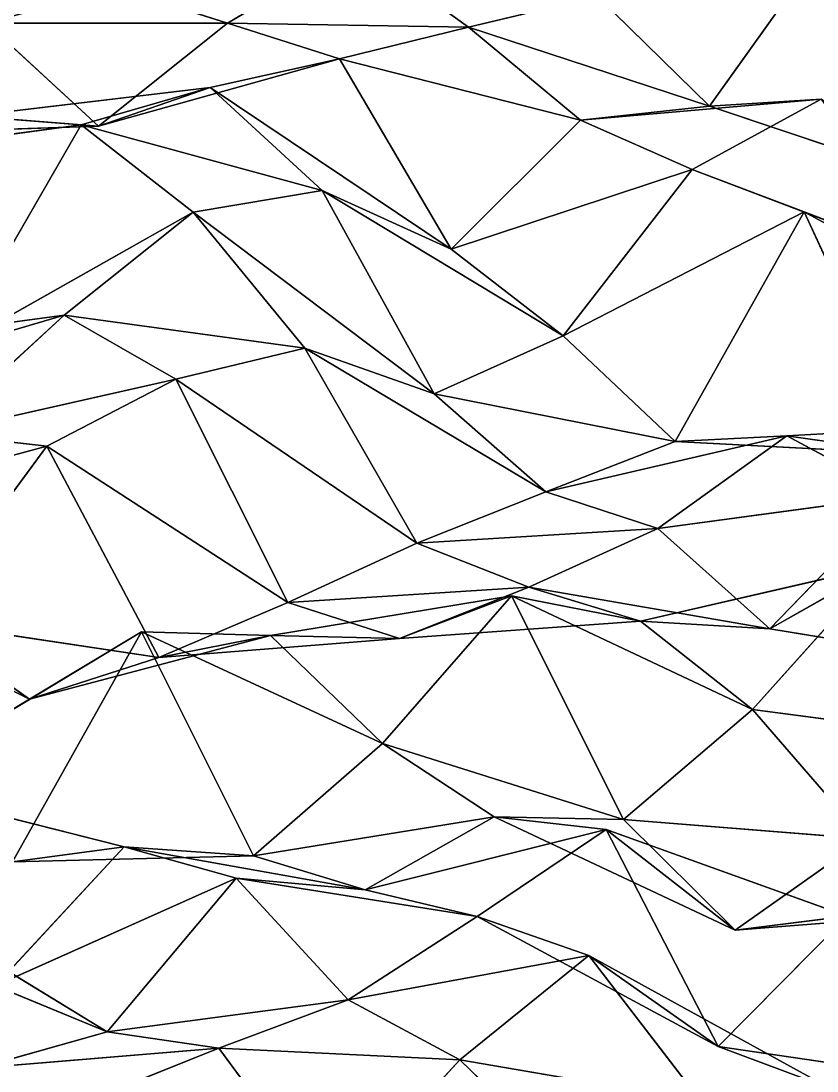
# Model space of a CAD drawing. Header units: metres. Extents: x -3703 to 431, y -1555 to 134.
# Drawn here: x -2589.4 to -2506.6, y -1173 to -1063.9 of the extents above; entities that cross this region are included whole.
import ezdxf

# ---------------------------------------------------------------- set-up
doc = ezdxf.new("R2010")
doc.units = ezdxf.units.M

msp = doc.modelspace()

# ---------------------------------------------------------------- linework, layer by layer
for p, q in [((-2504.3965, -1053.9739, -5675.8467), (-2517.8127, -1072.7172, -5699.151)), ((-2517.8127, -1072.7172, -5699.151), (-2504.3965, -1053.9739, -5675.8467)), ((-2554.4844, -1056.127, -5649.703), (-2567.9006, -1064.1183, -5675.411)), ((-2567.9006, -1064.1183, -5675.411), (-2554.4844, -1056.127, -5649.703)), ((-2554.4844, -1056.127, -5649.703), (-2542.8567, -1064.5272, -5688.151)), ((-2542.8567, -1064.5272, -5688.151), (-2554.4844, -1056.127, -5649.703)), ((-2579.5283, -1060.3853, -5635.9194), (-2567.9006, -1064.1183, -5675.411)), ((-2567.9006, -1064.1183, -5675.411), (-2579.5283, -1060.3853, -5635.9194)), ((-2529.4404, -1061.3138, -5661.3745), (-2542.8567, -1064.5272, -5688.151)), ((-2542.8567, -1064.5272, -5688.151), (-2529.4404, -1061.3138, -5661.3745)), ((-2529.4404, -1061.3138, -5661.3745), (-2517.8127, -1072.7172, -5699.151)), ((-2517.8127, -1072.7172, -5699.151), (-2529.4404, -1061.3138, -5661.3745)), ((-2567.9006, -1064.1183, -5675.411), (-2592.9446, -1064.1188, -5662.58)), ((-2592.9446, -1064.1188, -5662.58), (-2567.9006, -1064.1183, -5675.411)), ((-2592.9446, -1064.1188, -5662.58), (-2581.3171, -1074.8025, -5700.518)), ((-2581.3171, -1074.8025, -5700.518), (-2592.9446, -1064.1188, -5662.58)), ((-2567.9006, -1064.1183, -5675.411), (-2581.3171, -1074.8025, -5700.518)), ((-2581.3171, -1074.8025, -5700.518), (-2567.9006, -1064.1183, -5675.411)), ((-2542.8567, -1064.5272, -5688.151), (-2567.9006, -1064.1183, -5675.411)), ((-2567.9006, -1064.1183, -5675.411), (-2556.2732, -1067.7943, -5714.9165)), ((-2556.2732, -1067.7943, -5714.9165), (-2567.9006, -1064.1183, -5675.411)), ((-2567.9006, -1064.1183, -5675.411), (-2542.8567, -1064.5272, -5688.151)), ((-2542.8567, -1064.5272, -5688.151), (-2556.2732, -1067.7943, -5714.9165)), ((-2556.2732, -1067.7943, -5714.9165), (-2542.8567, -1064.5272, -5688.151)), ((-2517.8127, -1072.7172, -5699.151), (-2542.8567, -1064.5272, -5688.151)), ((-2542.8567, -1064.5272, -5688.151), (-2531.2292, -1074.1812, -5726.3193)), ((-2531.2292, -1074.1812, -5726.3193), (-2542.8567, -1064.5272, -5688.151)), ((-2542.8567, -1064.5272, -5688.151), (-2517.8127, -1072.7172, -5699.151)), ((-2556.2732, -1067.7943, -5714.9165), (-2581.3171, -1074.8025, -5700.518)), ((-2581.3171, -1074.8025, -5700.518), (-2556.2732, -1067.7943, -5714.9165)), ((-2556.2732, -1067.7943, -5714.9165), (-2569.6897, -1070.7941, -5741.741)), ((-2569.6897, -1070.7941, -5741.741), (-2556.2732, -1067.7943, -5714.9165)), ((-2531.2292, -1074.1812, -5726.3193), (-2556.2732, -1067.7943, -5714.9165)), ((-2556.2732, -1067.7943, -5714.9165), (-2544.6458, -1087.5992, -5750.8145)), ((-2544.6458, -1087.5992, -5750.8145), (-2556.2732, -1067.7943, -5714.9165)), ((-2556.2732, -1067.7943, -5714.9165), (-2531.2292, -1074.1812, -5726.3193)), ((-2569.6897, -1070.7941, -5741.741), (-2594.7336, -1073.7583, -5728.247)), ((-2594.7336, -1073.7583, -5728.247), (-2569.6897, -1070.7941, -5741.741)), ((-2569.6897, -1070.7941, -5741.741), (-2583.106, -1074.6803, -5768.367)), ((-2583.106, -1074.6803, -5768.367), (-2569.6897, -1070.7941, -5741.741)), ((-2581.3171, -1074.8025, -5700.518), (-2569.6897, -1070.7941, -5741.741)), ((-2569.6897, -1070.7941, -5741.741), (-2581.3171, -1074.8025, -5700.518)), ((-2544.6458, -1087.5992, -5750.8145), (-2569.6897, -1070.7941, -5741.741)), ((-2569.6897, -1070.7941, -5741.741), (-2558.062, -1081.5017, -5779.6733)), ((-2558.062, -1081.5017, -5779.6733), (-2569.6897, -1070.7941, -5741.741)), ((-2569.6897, -1070.7941, -5741.741), (-2544.6458, -1087.5992, -5750.8145)), ((-2506.1853, -1072.0139, -5739.6353), (-2531.2292, -1074.1812, -5726.3193)), ((-2531.2292, -1074.1812, -5726.3193), (-2506.1853, -1072.0139, -5739.6353)), ((-2506.1853, -1072.0139, -5739.6353), (-2519.6018, -1079.2996, -5765.5015)), ((-2519.6018, -1079.2996, -5765.5015), (-2506.1853, -1072.0139, -5739.6353)), ((-2517.8127, -1072.7172, -5699.151), (-2506.1853, -1072.0139, -5739.6353)), ((-2506.1853, -1072.0139, -5739.6353), (-2517.8127, -1072.7172, -5699.151)), ((-2517.8127, -1072.7172, -5699.151), (-2531.2292, -1074.1812, -5726.3193)), ((-2531.2292, -1074.1812, -5726.3193), (-2517.8127, -1072.7172, -5699.151)), ((-2492.7688, -1081.1133, -5710.105), (-2517.8127, -1072.7172, -5699.151)), ((-2517.8127, -1072.7172, -5699.151), (-2492.7688, -1081.1133, -5710.105)), ((-2581.3171, -1074.8025, -5700.518), (-2594.7336, -1073.7583, -5728.247)), ((-2594.7336, -1073.7583, -5728.247), (-2581.3171, -1074.8025, -5700.518)), ((-2594.7336, -1073.7583, -5728.247), (-2583.106, -1074.6803, -5768.367)), ((-2583.106, -1074.6803, -5768.367), (-2594.7336, -1073.7583, -5728.247)), ((-2531.2292, -1074.1812, -5726.3193), (-2544.6458, -1087.5992, -5750.8145)), ((-2544.6458, -1087.5992, -5750.8145), (-2531.2292, -1074.1812, -5726.3193)), ((-2531.2292, -1074.1812, -5726.3193), (-2519.6018, -1079.2996, -5765.5015)), ((-2519.6018, -1079.2996, -5765.5015), (-2531.2292, -1074.1812, -5726.3193)), ((-2583.106, -1074.6803, -5768.367), (-2608.15, -1077.9957, -5754.795)), ((-2608.15, -1077.9957, -5754.795), (-2583.106, -1074.6803, -5768.367)), ((-2581.3171, -1074.8025, -5700.518), (-2606.361, -1075.6772, -5687.491)), ((-2606.361, -1075.6772, -5687.491), (-2581.3171, -1074.8025, -5700.518)), ((-2583.106, -1074.6803, -5768.367), (-2596.5225, -1097.8801, -5790.675)), ((-2596.5225, -1097.8801, -5790.675), (-2583.106, -1074.6803, -5768.367)), ((-2558.062, -1081.5017, -5779.6733), (-2583.106, -1074.6803, -5768.367)), ((-2583.106, -1074.6803, -5768.367), (-2571.4785, -1083.7283, -5806.671)), ((-2571.4785, -1083.7283, -5806.671), (-2583.106, -1074.6803, -5768.367)), ((-2583.106, -1074.6803, -5768.367), (-2558.062, -1081.5017, -5779.6733)), ((-2519.6018, -1079.2996, -5765.5015), (-2544.6458, -1087.5992, -5750.8145)), ((-2544.6458, -1087.5992, -5750.8145), (-2519.6018, -1079.2996, -5765.5015)), ((-2519.6018, -1079.2996, -5765.5015), (-2533.018, -1096.5803, -5789.133)), ((-2533.018, -1096.5803, -5789.133), (-2519.6018, -1079.2996, -5765.5015)), ((-2494.5579, -1088.8325, -5776.201), (-2519.6018, -1079.2996, -5765.5015)), ((-2519.6018, -1079.2996, -5765.5015), (-2507.9739, -1083.7019, -5804.8438)), ((-2507.9739, -1083.7019, -5804.8438), (-2519.6018, -1079.2996, -5765.5015)), ((-2519.6018, -1079.2996, -5765.5015), (-2494.5579, -1088.8325, -5776.201)), ((-2558.062, -1081.5017, -5779.6733), (-2571.4785, -1083.7283, -5806.671)), ((-2571.4785, -1083.7283, -5806.671), (-2558.062, -1081.5017, -5779.6733)), ((-2544.6458, -1087.5992, -5750.8145), (-2558.062, -1081.5017, -5779.6733)), ((-2533.018, -1096.5803, -5789.133), (-2558.062, -1081.5017, -5779.6733)), ((-2558.062, -1081.5017, -5779.6733), (-2544.6458, -1087.5992, -5750.8145)), ((-2558.062, -1081.5017, -5779.6733), (-2546.4346, -1102.6189, -5815.278)), ((-2546.4346, -1102.6189, -5815.278), (-2558.062, -1081.5017, -5779.6733)), ((-2558.062, -1081.5017, -5779.6733), (-2533.018, -1096.5803, -5789.133)), ((-2571.4785, -1083.7283, -5806.671), (-2596.5225, -1097.8801, -5790.675)), ((-2596.5225, -1097.8801, -5790.675), (-2571.4785, -1083.7283, -5806.671)), ((-2571.4785, -1083.7283, -5806.671), (-2584.895, -1094.4564, -5831.7676)), ((-2584.895, -1094.4564, -5831.7676), (-2571.4785, -1083.7283, -5806.671)), ((-2546.4346, -1102.6189, -5815.278), (-2571.4785, -1083.7283, -5806.671)), ((-2571.4785, -1083.7283, -5806.671), (-2559.851, -1097.865, -5843.837)), ((-2559.851, -1097.865, -5843.837), (-2571.4785, -1083.7283, -5806.671)), ((-2571.4785, -1083.7283, -5806.671), (-2546.4346, -1102.6189, -5815.278)), ((-2507.9739, -1083.7019, -5804.8438), (-2533.018, -1096.5803, -5789.133)), ((-2533.018, -1096.5803, -5789.133), (-2507.9739, -1083.7019, -5804.8438)), ((-2507.9739, -1083.7019, -5804.8438), (-2521.3904, -1107.576, -5827.0005)), ((-2521.3904, -1107.576, -5827.0005), (-2507.9739, -1083.7019, -5804.8438)), ((-2494.5579, -1088.8325, -5776.201), (-2507.9739, -1083.7019, -5804.8438)), ((-2482.93, -1097.3737, -5814.6177), (-2507.9739, -1083.7019, -5804.8438)), ((-2507.9739, -1083.7019, -5804.8438), (-2494.5579, -1088.8325, -5776.201)), ((-2507.9739, -1083.7019, -5804.8438), (-2496.3464, -1108.8674, -5839.543)), ((-2496.3464, -1108.8674, -5839.543), (-2507.9739, -1083.7019, -5804.8438)), ((-2507.9739, -1083.7019, -5804.8438), (-2482.93, -1097.3737, -5814.6177)), ((-2544.6458, -1087.5992, -5750.8145), (-2533.018, -1096.5803, -5789.133)), ((-2533.018, -1096.5803, -5789.133), (-2544.6458, -1087.5992, -5750.8145)), ((-2584.895, -1094.4564, -5831.7676), (-2609.939, -1097.8391, -5818.18)), ((-2609.939, -1097.8391, -5818.18), (-2584.895, -1094.4564, -5831.7676)), ((-2584.895, -1094.4564, -5831.7676), (-2598.3113, -1106.7433, -5856.5156)), ((-2598.3113, -1106.7433, -5856.5156), (-2584.895, -1094.4564, -5831.7676)), ((-2596.5225, -1097.8801, -5790.675), (-2584.895, -1094.4564, -5831.7676)), ((-2584.895, -1094.4564, -5831.7676), (-2596.5225, -1097.8801, -5790.675)), ((-2559.851, -1097.865, -5843.837), (-2584.895, -1094.4564, -5831.7676)), ((-2584.895, -1094.4564, -5831.7676), (-2573.2673, -1101.0924, -5870.6104)), ((-2573.2673, -1101.0924, -5870.6104), (-2584.895, -1094.4564, -5831.7676)), ((-2584.895, -1094.4564, -5831.7676), (-2559.851, -1097.865, -5843.837)), ((-2533.018, -1096.5803, -5789.133), (-2546.4346, -1102.6189, -5815.278)), ((-2546.4346, -1102.6189, -5815.278), (-2533.018, -1096.5803, -5789.133)), ((-2533.018, -1096.5803, -5789.133), (-2521.3904, -1107.576, -5827.0005)), ((-2521.3904, -1107.576, -5827.0005), (-2533.018, -1096.5803, -5789.133)), ((-2559.851, -1097.865, -5843.837), (-2573.2673, -1101.0924, -5870.6104)), ((-2573.2673, -1101.0924, -5870.6104), (-2559.851, -1097.865, -5843.837)), ((-2546.4346, -1102.6189, -5815.278), (-2559.851, -1097.865, -5843.837)), ((-2534.807, -1112.7979, -5853.3286), (-2559.851, -1097.865, -5843.837)), ((-2559.851, -1097.865, -5843.837), (-2546.4346, -1102.6189, -5815.278)), ((-2559.851, -1097.865, -5843.837), (-2548.2234, -1118.1226, -5879.6333)), ((-2548.2234, -1118.1226, -5879.6333), (-2559.851, -1097.865, -5843.837)), ((-2559.851, -1097.865, -5843.837), (-2534.807, -1112.7979, -5853.3286)), ((-2573.2673, -1101.0924, -5870.6104), (-2598.3113, -1106.7433, -5856.5156)), ((-2598.3113, -1106.7433, -5856.5156), (-2573.2673, -1101.0924, -5870.6104)), ((-2573.2673, -1101.0924, -5870.6104), (-2586.6838, -1108.0496, -5896.55)), ((-2586.6838, -1108.0496, -5896.55), (-2573.2673, -1101.0924, -5870.6104)), ((-2548.2234, -1118.1226, -5879.6333), (-2573.2673, -1101.0924, -5870.6104)), ((-2573.2673, -1101.0924, -5870.6104), (-2561.64, -1124.2764, -5905.753)), ((-2561.64, -1124.2764, -5905.753), (-2573.2673, -1101.0924, -5870.6104)), ((-2573.2673, -1101.0924, -5870.6104), (-2548.2234, -1118.1226, -5879.6333)), ((-2521.3904, -1107.576, -5827.0005), (-2546.4346, -1102.6189, -5815.278)), ((-2546.4346, -1102.6189, -5815.278), (-2534.807, -1112.7979, -5853.3286)), ((-2534.807, -1112.7979, -5853.3286), (-2546.4346, -1102.6189, -5815.278)), ((-2546.4346, -1102.6189, -5815.278), (-2521.3904, -1107.576, -5827.0005)), ((-2484.719, -1105.5775, -5880.606), (-2509.763, -1106.9841, -5867.46)), ((-2509.763, -1106.9841, -5867.46), (-2484.719, -1105.5775, -5880.606)), ((-2598.3113, -1106.7433, -5856.5156), (-2586.6838, -1108.0496, -5896.55)), ((-2586.6838, -1108.0496, -5896.55), (-2598.3113, -1106.7433, -5856.5156)), ((-2509.763, -1106.9841, -5867.46), (-2534.807, -1112.7979, -5853.3286)), ((-2534.807, -1112.7979, -5853.3286), (-2509.763, -1106.9841, -5867.46)), ((-2509.763, -1106.9841, -5867.46), (-2523.1792, -1116.6012, -5892.8047)), ((-2523.1792, -1116.6012, -5892.8047), (-2509.763, -1106.9841, -5867.46)), ((-2521.3904, -1107.576, -5827.0005), (-2509.763, -1106.9841, -5867.46)), ((-2509.763, -1106.9841, -5867.46), (-2521.3904, -1107.576, -5827.0005)), ((-2496.3464, -1108.8674, -5839.543), (-2509.763, -1106.9841, -5867.46)), ((-2509.763, -1106.9841, -5867.46), (-2496.3464, -1108.8674, -5839.543)), ((-2509.763, -1106.9841, -5867.46), (-2498.1353, -1113.2129, -5906.3936)), ((-2498.1353, -1113.2129, -5906.3936), (-2509.763, -1106.9841, -5867.46)), ((-2586.6838, -1108.0496, -5896.55), (-2611.7278, -1114.808, -5882.2075)), ((-2611.7278, -1114.808, -5882.2075), (-2586.6838, -1108.0496, -5896.55)), ((-2586.6838, -1108.0496, -5896.55), (-2600.1, -1126.2543, -5919.9746)), ((-2600.1, -1126.2543, -5919.9746), (-2586.6838, -1108.0496, -5896.55)), ((-2561.64, -1124.2764, -5905.753), (-2586.6838, -1108.0496, -5896.55)), ((-2586.6838, -1108.0496, -5896.55), (-2575.056, -1130.0034, -5931.968)), ((-2575.056, -1130.0034, -5931.968), (-2586.6838, -1108.0496, -5896.55)), ((-2586.6838, -1108.0496, -5896.55), (-2561.64, -1124.2764, -5905.753)), ((-2521.3904, -1107.576, -5827.0005), (-2534.807, -1112.7979, -5853.3286)), ((-2534.807, -1112.7979, -5853.3286), (-2521.3904, -1107.576, -5827.0005)), ((-2496.3464, -1108.8674, -5839.543), (-2521.3904, -1107.576, -5827.0005)), ((-2521.3904, -1107.576, -5827.0005), (-2496.3464, -1108.8674, -5839.543)), ((-2534.807, -1112.7979, -5853.3286), (-2548.2234, -1118.1226, -5879.6333)), ((-2548.2234, -1118.1226, -5879.6333), (-2534.807, -1112.7979, -5853.3286)), ((-2534.807, -1112.7979, -5853.3286), (-2523.1792, -1116.6012, -5892.8047)), ((-2523.1792, -1116.6012, -5892.8047), (-2534.807, -1112.7979, -5853.3286)), ((-2498.1353, -1113.2129, -5906.3936), (-2523.1792, -1116.6012, -5892.8047)), ((-2523.1792, -1116.6012, -5892.8047), (-2498.1353, -1113.2129, -5906.3936)), ((-2498.1353, -1113.2129, -5906.3936), (-2511.5518, -1127.0142, -5930.803)), ((-2511.5518, -1127.0142, -5930.803), (-2498.1353, -1113.2129, -5906.3936)), ((-2523.1792, -1116.6012, -5892.8047), (-2548.2234, -1118.1226, -5879.6333)), ((-2548.2234, -1118.1226, -5879.6333), (-2523.1792, -1116.6012, -5892.8047)), ((-2523.1792, -1116.6012, -5892.8047), (-2536.5957, -1122.685, -5918.94)), ((-2536.5957, -1122.685, -5918.94), (-2523.1792, -1116.6012, -5892.8047)), ((-2523.1792, -1116.6012, -5892.8047), (-2511.5518, -1127.0142, -5930.803)), ((-2511.5518, -1127.0142, -5930.803), (-2523.1792, -1116.6012, -5892.8047)), ((-2548.2234, -1118.1226, -5879.6333), (-2561.64, -1124.2764, -5905.753)), ((-2561.64, -1124.2764, -5905.753), (-2548.2234, -1118.1226, -5879.6333)), ((-2548.2234, -1118.1226, -5879.6333), (-2536.5957, -1122.685, -5918.94)), ((-2536.5957, -1122.685, -5918.94), (-2548.2234, -1118.1226, -5879.6333)), ((-2499.924, -1120.4602, -5972.595), (-2524.968, -1126.2433, -5958.4707)), ((-2524.968, -1126.2433, -5958.4707), (-2499.924, -1120.4602, -5972.595)), ((-2499.924, -1120.4602, -5972.595), (-2513.3406, -1135.4059, -5996.749)), ((-2513.3406, -1135.4059, -5996.749), (-2499.924, -1120.4602, -5972.595)), ((-2511.5518, -1127.0142, -5930.803), (-2499.924, -1120.4602, -5972.595)), ((-2499.924, -1120.4602, -5972.595), (-2511.5518, -1127.0142, -5930.803)), ((-2588.4724, -1134.319, -5958.4985), (-2613.5166, -1121.9375, -5948.4355)), ((-2613.5166, -1121.9375, -5948.4355), (-2588.4724, -1134.319, -5958.4985)), ((-2536.5957, -1122.685, -5918.94), (-2561.64, -1124.2764, -5905.753)), ((-2561.64, -1124.2764, -5905.753), (-2536.5957, -1122.685, -5918.94)), ((-2536.5957, -1122.685, -5918.94), (-2550.012, -1128.0234, -5945.2417)), ((-2550.012, -1128.0234, -5945.2417), (-2536.5957, -1122.685, -5918.94)), ((-2511.5518, -1127.0142, -5930.803), (-2536.5957, -1122.685, -5918.94)), ((-2536.5957, -1122.685, -5918.94), (-2524.968, -1126.2433, -5958.4707)), ((-2524.968, -1126.2433, -5958.4707), (-2536.5957, -1122.685, -5918.94)), ((-2536.5957, -1122.685, -5918.94), (-2511.5518, -1127.0142, -5930.803)), ((-2561.64, -1124.2764, -5905.753), (-2575.056, -1130.0034, -5931.968)), ((-2575.056, -1130.0034, -5931.968), (-2561.64, -1124.2764, -5905.753)), ((-2538.3845, -1123.6, -5986.5576), (-2563.4285, -1127.7108, -5972.807)), ((-2563.4285, -1127.7108, -5972.807), (-2538.3845, -1123.6, -5986.5576)), ((-2561.64, -1124.2764, -5905.753), (-2550.012, -1128.0234, -5945.2417)), ((-2550.012, -1128.0234, -5945.2417), (-2561.64, -1124.2764, -5905.753)), ((-2538.3845, -1123.6, -5986.5576), (-2551.801, -1138.9457, -6010.6216)), ((-2551.801, -1138.9457, -6010.6216), (-2538.3845, -1123.6, -5986.5576)), ((-2550.012, -1128.0234, -5945.2417), (-2538.3845, -1123.6, -5986.5576)), ((-2538.3845, -1123.6, -5986.5576), (-2550.012, -1128.0234, -5945.2417)), ((-2524.968, -1126.2433, -5958.4707), (-2538.3845, -1123.6, -5986.5576)), ((-2513.3406, -1135.4059, -5996.749), (-2538.3845, -1123.6, -5986.5576)), ((-2538.3845, -1123.6, -5986.5576), (-2524.968, -1126.2433, -5958.4707)), ((-2538.3845, -1123.6, -5986.5576), (-2526.757, -1146.8231, -6021.6914)), ((-2526.757, -1146.8231, -6021.6914), (-2538.3845, -1123.6, -5986.5576)), ((-2538.3845, -1123.6, -5986.5576), (-2513.3406, -1135.4059, -5996.749)), ((-2575.056, -1130.0034, -5931.968), (-2600.1, -1126.2543, -5919.9746)), ((-2600.1, -1126.2543, -5919.9746), (-2588.4724, -1134.319, -5958.4985)), ((-2588.4724, -1134.319, -5958.4985), (-2600.1, -1126.2543, -5919.9746)), ((-2600.1, -1126.2543, -5919.9746), (-2575.056, -1130.0034, -5931.968)), ((-2524.968, -1126.2433, -5958.4707), (-2550.012, -1128.0234, -5945.2417)), ((-2550.012, -1128.0234, -5945.2417), (-2524.968, -1126.2433, -5958.4707)), ((-2511.5518, -1127.0142, -5930.803), (-2524.968, -1126.2433, -5958.4707)), ((-2524.968, -1126.2433, -5958.4707), (-2511.5518, -1127.0142, -5930.803)), ((-2524.968, -1126.2433, -5958.4707), (-2513.3406, -1135.4059, -5996.749)), ((-2513.3406, -1135.4059, -5996.749), (-2524.968, -1126.2433, -5958.4707)), ((-2576.845, -1127.3278, -6000.388), (-2601.889, -1142.4236, -5984.1816)), ((-2601.889, -1142.4236, -5984.1816), (-2576.845, -1127.3278, -6000.388)), ((-2576.845, -1127.3278, -6000.388), (-2590.2612, -1151.2178, -6022.5415)), ((-2590.2612, -1151.2178, -6022.5415), (-2576.845, -1127.3278, -6000.388)), ((-2588.4724, -1134.319, -5958.4985), (-2576.845, -1127.3278, -6000.388)), ((-2576.845, -1127.3278, -6000.388), (-2588.4724, -1134.319, -5958.4985)), ((-2563.4285, -1127.7108, -5972.807), (-2588.4724, -1134.319, -5958.4985)), ((-2588.4724, -1134.319, -5958.4985), (-2563.4285, -1127.7108, -5972.807)), ((-2563.4285, -1127.7108, -5972.807), (-2576.845, -1127.3278, -6000.388)), ((-2551.801, -1138.9457, -6010.6216), (-2576.845, -1127.3278, -6000.388)), ((-2576.845, -1127.3278, -6000.388), (-2563.4285, -1127.7108, -5972.807)), ((-2576.845, -1127.3278, -6000.388), (-2565.2173, -1150.6061, -6035.51)), ((-2565.2173, -1150.6061, -6035.51), (-2576.845, -1127.3278, -6000.388)), ((-2576.845, -1127.3278, -6000.388), (-2551.801, -1138.9457, -6010.6216)), ((-2575.056, -1130.0034, -5931.968), (-2563.4285, -1127.7108, -5972.807)), ((-2563.4285, -1127.7108, -5972.807), (-2575.056, -1130.0034, -5931.968)), ((-2550.012, -1128.0234, -5945.2417), (-2563.4285, -1127.7108, -5972.807)), ((-2563.4285, -1127.7108, -5972.807), (-2550.012, -1128.0234, -5945.2417)), ((-2563.4285, -1127.7108, -5972.807), (-2551.801, -1138.9457, -6010.6216)), ((-2551.801, -1138.9457, -6010.6216), (-2563.4285, -1127.7108, -5972.807)), ((-2486.5078, -1131.1168, -5942.717), (-2511.5518, -1127.0142, -5930.803)), ((-2511.5518, -1127.0142, -5930.803), (-2486.5078, -1131.1168, -5942.717)), ((-2550.012, -1128.0234, -5945.2417), (-2575.056, -1130.0034, -5931.968)), ((-2575.056, -1130.0034, -5931.968), (-2550.012, -1128.0234, -5945.2417)), ((-2575.056, -1130.0034, -5931.968), (-2588.4724, -1134.319, -5958.4985)), ((-2588.4724, -1134.319, -5958.4985), (-2575.056, -1130.0034, -5931.968)), ((-2588.4724, -1134.319, -5958.4985), (-2601.889, -1142.4236, -5984.1816)), ((-2601.889, -1142.4236, -5984.1816), (-2588.4724, -1134.319, -5958.4985)), ((-2513.3406, -1135.4059, -5996.749), (-2526.757, -1146.8231, -6021.6914)), ((-2526.757, -1146.8231, -6021.6914), (-2513.3406, -1135.4059, -5996.749)), ((-2488.2966, -1138.7106, -6008.8413), (-2513.3406, -1135.4059, -5996.749)), ((-2513.3406, -1135.4059, -5996.749), (-2501.7131, -1148.8292, -6034.074)), ((-2501.7131, -1148.8292, -6034.074), (-2513.3406, -1135.4059, -5996.749)), ((-2513.3406, -1135.4059, -5996.749), (-2488.2966, -1138.7106, -6008.8413)), ((-2551.801, -1138.9457, -6010.6216), (-2565.2173, -1150.6061, -6035.51)), ((-2565.2173, -1150.6061, -6035.51), (-2551.801, -1138.9457, -6010.6216)), ((-2526.757, -1146.8231, -6021.6914), (-2551.801, -1138.9457, -6010.6216)), ((-2551.801, -1138.9457, -6010.6216), (-2540.1733, -1146.5581, -6049.246)), ((-2540.1733, -1146.5581, -6049.246), (-2551.801, -1138.9457, -6010.6216)), ((-2551.801, -1138.9457, -6010.6216), (-2526.757, -1146.8231, -6021.6914)), ((-2578.6338, -1149.6732, -6063.2134), (-2603.6777, -1143.3475, -6051.797)), ((-2603.6777, -1143.3475, -6051.797), (-2578.6338, -1149.6732, -6063.2134)), ((-2540.1733, -1146.5581, -6049.246), (-2565.2173, -1150.6061, -6035.51)), ((-2565.2173, -1150.6061, -6035.51), (-2540.1733, -1146.5581, -6049.246)), ((-2540.1733, -1146.5581, -6049.246), (-2553.5898, -1154.1277, -6075.049)), ((-2553.5898, -1154.1277, -6075.049), (-2540.1733, -1146.5581, -6049.246)), ((-2526.757, -1146.8231, -6021.6914), (-2540.1733, -1146.5581, -6049.246)), ((-2515.1294, -1158.3197, -6059.4473), (-2540.1733, -1146.5581, -6049.246)), ((-2540.1733, -1146.5581, -6049.246), (-2526.757, -1146.8231, -6021.6914)), ((-2540.1733, -1146.5581, -6049.246), (-2528.546, -1147.8767, -6089.278)), ((-2528.546, -1147.8767, -6089.278), (-2540.1733, -1146.5581, -6049.246)), ((-2540.1733, -1146.5581, -6049.246), (-2515.1294, -1158.3197, -6059.4473)), ((-2501.7131, -1148.8292, -6034.074), (-2526.757, -1146.8231, -6021.6914)), ((-2526.757, -1146.8231, -6021.6914), (-2515.1294, -1158.3197, -6059.4473)), ((-2515.1294, -1158.3197, -6059.4473), (-2526.757, -1146.8231, -6021.6914)), ((-2526.757, -1146.8231, -6021.6914), (-2501.7131, -1148.8292, -6034.074)), ((-2528.546, -1147.8767, -6089.278), (-2553.5898, -1154.1277, -6075.049)), ((-2553.5898, -1154.1277, -6075.049), (-2528.546, -1147.8767, -6089.278)), ((-2528.546, -1147.8767, -6089.278), (-2541.9622, -1156.9072, -6114.754)), ((-2541.9622, -1156.9072, -6114.754), (-2528.546, -1147.8767, -6089.278)), ((-2515.1294, -1158.3197, -6059.4473), (-2528.546, -1147.8767, -6089.278)), ((-2503.502, -1156.8662, -6100.0986), (-2528.546, -1147.8767, -6089.278)), ((-2528.546, -1147.8767, -6089.278), (-2515.1294, -1158.3197, -6059.4473)), ((-2528.546, -1147.8767, -6089.278), (-2516.9182, -1170.4098, -6124.5654)), ((-2516.9182, -1170.4098, -6124.5654), (-2528.546, -1147.8767, -6089.278)), ((-2528.546, -1147.8767, -6089.278), (-2503.502, -1156.8662, -6100.0986)), ((-2578.6338, -1149.6732, -6063.2134), (-2592.05, -1164.1062, -6087.4814)), ((-2592.05, -1164.1062, -6087.4814), (-2578.6338, -1149.6732, -6063.2134)), ((-2590.2612, -1151.2178, -6022.5415), (-2578.6338, -1149.6732, -6063.2134)), ((-2578.6338, -1149.6732, -6063.2134), (-2590.2612, -1151.2178, -6022.5415)), ((-2565.2173, -1150.6061, -6035.51), (-2578.6338, -1149.6732, -6063.2134)), ((-2553.5898, -1154.1277, -6075.049), (-2578.6338, -1149.6732, -6063.2134)), ((-2578.6338, -1149.6732, -6063.2134), (-2565.2173, -1150.6061, -6035.51)), ((-2578.6338, -1149.6732, -6063.2134), (-2567.006, -1152.9248, -6102.813)), ((-2567.006, -1152.9248, -6102.813), (-2578.6338, -1149.6732, -6063.2134)), ((-2578.6338, -1149.6732, -6063.2134), (-2553.5898, -1154.1277, -6075.049)), ((-2501.7131, -1148.8292, -6034.074), (-2515.1294, -1158.3197, -6059.4473)), ((-2515.1294, -1158.3197, -6059.4473), (-2501.7131, -1148.8292, -6034.074)), ((-2565.2173, -1150.6061, -6035.51), (-2590.2612, -1151.2178, -6022.5415)), ((-2590.2612, -1151.2178, -6022.5415), (-2565.2173, -1150.6061, -6035.51)), ((-2565.2173, -1150.6061, -6035.51), (-2553.5898, -1154.1277, -6075.049)), ((-2553.5898, -1154.1277, -6075.049), (-2565.2173, -1150.6061, -6035.51)), ((-2567.006, -1152.9248, -6102.813), (-2592.05, -1164.1062, -6087.4814)), ((-2592.05, -1164.1062, -6087.4814), (-2567.006, -1152.9248, -6102.813)), ((-2567.006, -1152.9248, -6102.813), (-2580.4226, -1168.882, -6126.7407)), ((-2580.4226, -1168.882, -6126.7407), (-2567.006, -1152.9248, -6102.813)), ((-2553.5898, -1154.1277, -6075.049), (-2567.006, -1152.9248, -6102.813)), ((-2541.9622, -1156.9072, -6114.754), (-2567.006, -1152.9248, -6102.813)), ((-2567.006, -1152.9248, -6102.813), (-2553.5898, -1154.1277, -6075.049)), ((-2567.006, -1152.9248, -6102.813), (-2555.3787, -1165.5684, -6140.313)), ((-2555.3787, -1165.5684, -6140.313), (-2567.006, -1152.9248, -6102.813)), ((-2567.006, -1152.9248, -6102.813), (-2541.9622, -1156.9072, -6114.754)), ((-2580.4226, -1168.882, -6126.7407), (-2605.4666, -1153.599, -6117.3267)), ((-2605.4666, -1153.599, -6117.3267), (-2580.4226, -1168.882, -6126.7407)), ((-2553.5898, -1154.1277, -6075.049), (-2541.9622, -1156.9072, -6114.754)), ((-2541.9622, -1156.9072, -6114.754), (-2553.5898, -1154.1277, -6075.049)), ((-2541.9622, -1156.9072, -6114.754), (-2555.3787, -1165.5684, -6140.313)), ((-2555.3787, -1165.5684, -6140.313), (-2541.9622, -1156.9072, -6114.754)), ((-2516.9182, -1170.4098, -6124.5654), (-2541.9622, -1156.9072, -6114.754)), ((-2541.9622, -1156.9072, -6114.754), (-2530.3347, -1160.9695, -6154.1724)), ((-2530.3347, -1160.9695, -6154.1724), (-2541.9622, -1156.9072, -6114.754)), ((-2541.9622, -1156.9072, -6114.754), (-2516.9182, -1170.4098, -6124.5654)), ((-2503.502, -1156.8662, -6100.0986), (-2516.9182, -1170.4098, -6124.5654)), ((-2516.9182, -1170.4098, -6124.5654), (-2503.502, -1156.8662, -6100.0986)), ((-2490.0854, -1156.3636, -6072.716), (-2515.1294, -1158.3197, -6059.4473)), ((-2515.1294, -1158.3197, -6059.4473), (-2490.0854, -1156.3636, -6072.716)), ((-2515.1294, -1158.3197, -6059.4473), (-2503.502, -1156.8662, -6100.0986)), ((-2503.502, -1156.8662, -6100.0986), (-2515.1294, -1158.3197, -6059.4473)), ((-2530.3347, -1160.9695, -6154.1724), (-2555.3787, -1165.5684, -6140.313)), ((-2555.3787, -1165.5684, -6140.313), (-2530.3347, -1160.9695, -6154.1724)), ((-2530.3347, -1160.9695, -6154.1724), (-2543.7512, -1171.8175, -6179.242)), ((-2543.7512, -1171.8175, -6179.242), (-2530.3347, -1160.9695, -6154.1724)), ((-2516.9182, -1170.4098, -6124.5654), (-2530.3347, -1160.9695, -6154.1724)), ((-2505.2908, -1174.7607, -6163.92), (-2530.3347, -1160.9695, -6154.1724)), ((-2530.3347, -1160.9695, -6154.1724), (-2516.9182, -1170.4098, -6124.5654)), ((-2530.3347, -1160.9695, -6154.1724), (-2518.7073, -1176.0824, -6191.1196)), ((-2518.7073, -1176.0824, -6191.1196), (-2530.3347, -1160.9695, -6154.1724)), ((-2530.3347, -1160.9695, -6154.1724), (-2505.2908, -1174.7607, -6163.92)), ((-2592.05, -1164.1062, -6087.4814), (-2580.4226, -1168.882, -6126.7407)), ((-2580.4226, -1168.882, -6126.7407), (-2592.05, -1164.1062, -6087.4814)), ((-2555.3787, -1165.5684, -6140.313), (-2580.4226, -1168.882, -6126.7407)), ((-2580.4226, -1168.882, -6126.7407), (-2555.3787, -1165.5684, -6140.313)), ((-2555.3787, -1165.5684, -6140.313), (-2568.7952, -1170.5958, -6166.684)), ((-2568.7952, -1170.5958, -6166.684), (-2555.3787, -1165.5684, -6140.313)), ((-2555.3787, -1165.5684, -6140.313), (-2543.7512, -1171.8175, -6179.242)), ((-2543.7512, -1171.8175, -6179.242), (-2555.3787, -1165.5684, -6140.313)), ((-2580.4226, -1168.882, -6126.7407), (-2593.839, -1172.6708, -6153.3887)), ((-2593.839, -1172.6708, -6153.3887), (-2580.4226, -1168.882, -6126.7407)), ((-2580.4226, -1168.882, -6126.7407), (-2568.7952, -1170.5958, -6166.684)), ((-2568.7952, -1170.5958, -6166.684), (-2580.4226, -1168.882, -6126.7407)), ((-2491.8743, -1174.0853, -6136.575), (-2516.9182, -1170.4098, -6124.5654)), ((-2516.9182, -1170.4098, -6124.5654), (-2505.2908, -1174.7607, -6163.92)), ((-2505.2908, -1174.7607, -6163.92), (-2516.9182, -1170.4098, -6124.5654)), ((-2516.9182, -1170.4098, -6124.5654), (-2491.8743, -1174.0853, -6136.575)), ((-2568.7952, -1170.5958, -6166.684), (-2593.839, -1172.6708, -6153.3887)), ((-2593.839, -1172.6708, -6153.3887), (-2568.7952, -1170.5958, -6166.684)), ((-2568.7952, -1170.5958, -6166.684), (-2582.2114, -1175.9569, -6192.9805)), ((-2582.2114, -1175.9569, -6192.9805), (-2568.7952, -1170.5958, -6166.684)), ((-2543.7512, -1171.8175, -6179.242), (-2568.7952, -1170.5958, -6166.684)), ((-2568.7952, -1170.5958, -6166.684), (-2557.1675, -1186.3628, -6203.485)), ((-2557.1675, -1186.3628, -6203.485), (-2568.7952, -1170.5958, -6166.684)), ((-2568.7952, -1170.5958, -6166.684), (-2543.7512, -1171.8175, -6179.242)), ((-2543.7512, -1171.8175, -6179.242), (-2557.1675, -1186.3628, -6203.485)), ((-2557.1675, -1186.3628, -6203.485), (-2543.7512, -1171.8175, -6179.242)), ((-2518.7073, -1176.0824, -6191.1196), (-2543.7512, -1171.8175, -6179.242)), ((-2543.7512, -1171.8175, -6179.242), (-2532.1235, -1183.045, -6217.058)), ((-2532.1235, -1183.045, -6217.058), (-2543.7512, -1171.8175, -6179.242)), ((-2543.7512, -1171.8175, -6179.242), (-2518.7073, -1176.0824, -6191.1196))]:
    msp.add_line(p, q)
for points in [[(-2517.8127, -1072.7172, -5699.151), (-2529.4404, -1061.3138, -5661.3745), (-2504.3965, -1053.9739, -5675.8467), (-2504.3965, -1053.9738, -5675.8467)], [(-2504.3965, -1053.9739, -5675.8467), (-2492.7688, -1081.1133, -5710.105), (-2517.8127, -1072.7172, -5699.151), (-2517.8127, -1072.717, -5699.151)], [(-2592.9446, -1064.1188, -5662.58), (-2604.5723, -1055.4622, -5624.189), (-2579.5283, -1060.3853, -5635.9194), (-2579.5283, -1060.3851, -5635.9194)], [(-2567.9006, -1064.1183, -5675.411), (-2579.5283, -1060.3853, -5635.9194), (-2554.4844, -1056.127, -5649.703), (-2554.4844, -1056.1268, -5649.703)], [(-2554.4844, -1056.127, -5649.703), (-2542.8567, -1064.5272, -5688.151), (-2567.9006, -1064.1183, -5675.411), (-2567.9006, -1064.1182, -5675.411)], [(-2542.8567, -1064.5272, -5688.151), (-2554.4844, -1056.127, -5649.703), (-2529.4404, -1061.3138, -5661.3745), (-2529.4404, -1061.3137, -5661.3745)], [(-2579.5283, -1060.3853, -5635.9194), (-2567.9006, -1064.1183, -5675.411), (-2592.9446, -1064.1188, -5662.58), (-2592.9446, -1064.1187, -5662.58)], [(-2529.4404, -1061.3138, -5661.3745), (-2517.8127, -1072.7172, -5699.151), (-2542.8567, -1064.5272, -5688.151), (-2542.8567, -1064.5271, -5688.151)], [(-2592.9446, -1064.1188, -5662.58), (-2581.3171, -1074.8025, -5700.518), (-2606.361, -1075.6772, -5687.491), (-2606.361, -1075.6771, -5687.491)], [(-2581.3171, -1074.8025, -5700.518), (-2592.9446, -1064.1188, -5662.58), (-2567.9006, -1064.1183, -5675.411), (-2567.9006, -1064.1182, -5675.411)], [(-2567.9006, -1064.1183, -5675.411), (-2556.2732, -1067.7943, -5714.9165), (-2581.3171, -1074.8025, -5700.518), (-2581.3171, -1074.8024, -5700.518)], [(-2556.2732, -1067.7943, -5714.9165), (-2567.9006, -1064.1183, -5675.411), (-2542.8567, -1064.5272, -5688.151), (-2542.8567, -1064.5271, -5688.151)], [(-2542.8567, -1064.5272, -5688.151), (-2531.2292, -1074.1812, -5726.3193), (-2556.2732, -1067.7943, -5714.9165), (-2556.2732, -1067.7942, -5714.9165)], [(-2531.2292, -1074.1812, -5726.3193), (-2542.8567, -1064.5272, -5688.151), (-2517.8127, -1072.7172, -5699.151), (-2517.8127, -1072.717, -5699.151)], [(-2569.6897, -1070.7941, -5741.741), (-2581.3171, -1074.8025, -5700.518), (-2556.2732, -1067.7943, -5714.9165), (-2556.2732, -1067.7942, -5714.9165)], [(-2556.2732, -1067.7943, -5714.9165), (-2544.6458, -1087.5992, -5750.8145), (-2569.6897, -1070.7941, -5741.741), (-2569.6897, -1070.794, -5741.741)], [(-2544.6458, -1087.5992, -5750.8145), (-2556.2732, -1067.7943, -5714.9165), (-2531.2292, -1074.1812, -5726.3193), (-2531.2292, -1074.181, -5726.3193)], [(-2583.106, -1074.6803, -5768.367), (-2594.7336, -1073.7583, -5728.247), (-2569.6897, -1070.7941, -5741.741), (-2569.6897, -1070.794, -5741.741)], [(-2581.3171, -1074.8025, -5700.518), (-2569.6897, -1070.7941, -5741.741), (-2594.7336, -1073.7583, -5728.247), (-2594.7336, -1073.7582, -5728.247)], [(-2569.6897, -1070.7941, -5741.741), (-2558.062, -1081.5017, -5779.6733), (-2583.106, -1074.6803, -5768.367), (-2583.106, -1074.6802, -5768.367)], [(-2558.062, -1081.5017, -5779.6733), (-2569.6897, -1070.7941, -5741.741), (-2544.6458, -1087.5992, -5750.8145), (-2544.6458, -1087.5991, -5750.8145)], [(-2519.6018, -1079.2996, -5765.5015), (-2531.2292, -1074.1812, -5726.3193), (-2506.1853, -1072.0139, -5739.6353), (-2506.1853, -1072.0138, -5739.6353)], [(-2517.8127, -1072.7172, -5699.151), (-2506.1853, -1072.0139, -5739.6353), (-2531.2292, -1074.1812, -5726.3193), (-2531.2292, -1074.181, -5726.3193)], [(-2506.1853, -1072.0139, -5739.6353), (-2494.5579, -1088.8325, -5776.201), (-2519.6018, -1079.2996, -5765.5015), (-2519.6018, -1079.2994, -5765.5015)], [(-2506.1853, -1072.0139, -5739.6353), (-2517.8127, -1072.7172, -5699.151), (-2492.7688, -1081.1133, -5710.105), (-2492.7688, -1081.1132, -5710.105)], [(-2594.7336, -1073.7583, -5728.247), (-2583.106, -1074.6803, -5768.367), (-2608.15, -1077.9957, -5754.795), (-2608.15, -1077.9956, -5754.795)], [(-2594.7336, -1073.7583, -5728.247), (-2606.361, -1075.6772, -5687.491), (-2581.3171, -1074.8025, -5700.518), (-2581.3171, -1074.8024, -5700.518)], [(-2531.2292, -1074.1812, -5726.3193), (-2519.6018, -1079.2996, -5765.5015), (-2544.6458, -1087.5992, -5750.8145), (-2544.6458, -1087.5991, -5750.8145)], [(-2596.5225, -1097.8801, -5790.675), (-2608.15, -1077.9957, -5754.795), (-2583.106, -1074.6803, -5768.367), (-2583.106, -1074.6802, -5768.367)], [(-2583.106, -1074.6803, -5768.367), (-2571.4785, -1083.7283, -5806.671), (-2596.5225, -1097.8801, -5790.675), (-2596.5225, -1097.88, -5790.675)], [(-2571.4785, -1083.7283, -5806.671), (-2583.106, -1074.6803, -5768.367), (-2558.062, -1081.5017, -5779.6733), (-2558.062, -1081.5016, -5779.6733)], [(-2533.018, -1096.5803, -5789.133), (-2544.6458, -1087.5992, -5750.8145), (-2519.6018, -1079.2996, -5765.5015), (-2519.6018, -1079.2994, -5765.5015)], [(-2519.6018, -1079.2996, -5765.5015), (-2507.9739, -1083.7019, -5804.8438), (-2533.018, -1096.5803, -5789.133), (-2533.018, -1096.5802, -5789.133)], [(-2507.9739, -1083.7019, -5804.8438), (-2519.6018, -1079.2996, -5765.5015), (-2494.5579, -1088.8325, -5776.201), (-2494.5579, -1088.8324, -5776.201)], [(-2558.062, -1081.5017, -5779.6733), (-2546.4346, -1102.6189, -5815.278), (-2571.4785, -1083.7283, -5806.671), (-2571.4785, -1083.7281, -5806.671)], [(-2544.6458, -1087.5992, -5750.8145), (-2533.018, -1096.5803, -5789.133), (-2558.062, -1081.5017, -5779.6733), (-2558.062, -1081.5016, -5779.6733)], [(-2546.4346, -1102.6189, -5815.278), (-2558.062, -1081.5017, -5779.6733), (-2533.018, -1096.5803, -5789.133), (-2533.018, -1096.5802, -5789.133)], [(-2584.895, -1094.4564, -5831.7676), (-2596.5225, -1097.8801, -5790.675), (-2571.4785, -1083.7283, -5806.671), (-2571.4785, -1083.7281, -5806.671)], [(-2571.4785, -1083.7283, -5806.671), (-2559.851, -1097.865, -5843.837), (-2584.895, -1094.4564, -5831.7676), (-2584.895, -1094.4563, -5831.7676)], [(-2559.851, -1097.865, -5843.837), (-2571.4785, -1083.7283, -5806.671), (-2546.4346, -1102.6189, -5815.278), (-2546.4346, -1102.6188, -5815.278)], [(-2521.3904, -1107.576, -5827.0005), (-2533.018, -1096.5803, -5789.133), (-2507.9739, -1083.7019, -5804.8438), (-2507.9739, -1083.7018, -5804.8438)], [(-2507.9739, -1083.7019, -5804.8438), (-2496.3464, -1108.8674, -5839.543), (-2521.3904, -1107.576, -5827.0005), (-2521.3904, -1107.5759, -5827.0005)], [(-2494.5579, -1088.8325, -5776.201), (-2482.93, -1097.3737, -5814.6177), (-2507.9739, -1083.7019, -5804.8438), (-2507.9739, -1083.7018, -5804.8438)], [(-2496.3464, -1108.8674, -5839.543), (-2507.9739, -1083.7019, -5804.8438), (-2482.93, -1097.3737, -5814.6177), (-2482.93, -1097.3735, -5814.6177)], [(-2598.3113, -1106.7433, -5856.5156), (-2609.939, -1097.8391, -5818.18), (-2584.895, -1094.4564, -5831.7676), (-2584.895, -1094.4563, -5831.7676)], [(-2596.5225, -1097.8801, -5790.675), (-2584.895, -1094.4564, -5831.7676), (-2609.939, -1097.8391, -5818.18), (-2609.939, -1097.839, -5818.18)], [(-2584.895, -1094.4564, -5831.7676), (-2573.2673, -1101.0924, -5870.6104), (-2598.3113, -1106.7433, -5856.5156), (-2598.3113, -1106.7432, -5856.5156)], [(-2573.2673, -1101.0924, -5870.6104), (-2584.895, -1094.4564, -5831.7676), (-2559.851, -1097.865, -5843.837), (-2559.851, -1097.8649, -5843.837)], [(-2533.018, -1096.5803, -5789.133), (-2521.3904, -1107.576, -5827.0005), (-2546.4346, -1102.6189, -5815.278), (-2546.4346, -1102.6188, -5815.278)], [(-2559.851, -1097.865, -5843.837), (-2548.2234, -1118.1226, -5879.6333), (-2573.2673, -1101.0924, -5870.6104), (-2573.2673, -1101.0923, -5870.6104)], [(-2546.4346, -1102.6189, -5815.278), (-2534.807, -1112.7979, -5853.3286), (-2559.851, -1097.865, -5843.837), (-2559.851, -1097.8649, -5843.837)], [(-2548.2234, -1118.1226, -5879.6333), (-2559.851, -1097.865, -5843.837), (-2534.807, -1112.7979, -5853.3286), (-2534.807, -1112.7977, -5853.3286)], [(-2586.6838, -1108.0496, -5896.55), (-2598.3113, -1106.7433, -5856.5156), (-2573.2673, -1101.0924, -5870.6104), (-2573.2673, -1101.0923, -5870.6104)], [(-2573.2673, -1101.0924, -5870.6104), (-2561.64, -1124.2764, -5905.753), (-2586.6838, -1108.0496, -5896.55), (-2586.6838, -1108.0494, -5896.55)], [(-2561.64, -1124.2764, -5905.753), (-2573.2673, -1101.0924, -5870.6104), (-2548.2234, -1118.1226, -5879.6333), (-2548.2234, -1118.1224, -5879.6333)], [(-2534.807, -1112.7979, -5853.3286), (-2546.4346, -1102.6189, -5815.278), (-2521.3904, -1107.576, -5827.0005), (-2521.3904, -1107.5759, -5827.0005)], [(-2498.1353, -1113.2129, -5906.3936), (-2509.763, -1106.9841, -5867.46), (-2484.719, -1105.5775, -5880.606), (-2484.719, -1105.5774, -5880.606)], [(-2496.3464, -1108.8674, -5839.543), (-2484.719, -1105.5775, -5880.606), (-2509.763, -1106.9841, -5867.46), (-2509.763, -1106.984, -5867.46)], [(-2598.3113, -1106.7433, -5856.5156), (-2586.6838, -1108.0496, -5896.55), (-2611.7278, -1114.808, -5882.2075), (-2611.7278, -1114.8079, -5882.2075)], [(-2523.1792, -1116.6012, -5892.8047), (-2534.807, -1112.7979, -5853.3286), (-2509.763, -1106.9841, -5867.46), (-2509.763, -1106.984, -5867.46)], [(-2521.3904, -1107.576, -5827.0005), (-2509.763, -1106.9841, -5867.46), (-2534.807, -1112.7979, -5853.3286), (-2534.807, -1112.7977, -5853.3286)], [(-2509.763, -1106.9841, -5867.46), (-2498.1353, -1113.2129, -5906.3936), (-2523.1792, -1116.6012, -5892.8047), (-2523.1792, -1116.6011, -5892.8047)], [(-2509.763, -1106.9841, -5867.46), (-2521.3904, -1107.576, -5827.0005), (-2496.3464, -1108.8674, -5839.543), (-2496.3464, -1108.8673, -5839.543)], [(-2600.1, -1126.2543, -5919.9746), (-2611.7278, -1114.808, -5882.2075), (-2586.6838, -1108.0496, -5896.55), (-2586.6838, -1108.0494, -5896.55)], [(-2586.6838, -1108.0496, -5896.55), (-2575.056, -1130.0034, -5931.968), (-2600.1, -1126.2543, -5919.9746), (-2600.1, -1126.2542, -5919.9746)], [(-2575.056, -1130.0034, -5931.968), (-2586.6838, -1108.0496, -5896.55), (-2561.64, -1124.2764, -5905.753), (-2561.64, -1124.2762, -5905.753)], [(-2534.807, -1112.7979, -5853.3286), (-2523.1792, -1116.6012, -5892.8047), (-2548.2234, -1118.1226, -5879.6333), (-2548.2234, -1118.1224, -5879.6333)], [(-2511.5518, -1127.0142, -5930.803), (-2523.1792, -1116.6012, -5892.8047), (-2498.1353, -1113.2129, -5906.3936), (-2498.1353, -1113.2128, -5906.3936)], [(-2498.1353, -1113.2129, -5906.3936), (-2486.5078, -1131.1168, -5942.717), (-2511.5518, -1127.0142, -5930.803), (-2511.5518, -1127.014, -5930.803)], [(-2536.5957, -1122.685, -5918.94), (-2548.2234, -1118.1226, -5879.6333), (-2523.1792, -1116.6012, -5892.8047), (-2523.1792, -1116.6011, -5892.8047)], [(-2523.1792, -1116.6012, -5892.8047), (-2511.5518, -1127.0142, -5930.803), (-2536.5957, -1122.685, -5918.94), (-2536.5957, -1122.6849, -5918.94)], [(-2548.2234, -1118.1226, -5879.6333), (-2536.5957, -1122.685, -5918.94), (-2561.64, -1124.2764, -5905.753), (-2561.64, -1124.2762, -5905.753)], [(-2513.3406, -1135.4059, -5996.749), (-2524.968, -1126.2433, -5958.4707), (-2499.924, -1120.4602, -5972.595), (-2499.924, -1120.4601, -5972.595)], [(-2511.5518, -1127.0142, -5930.803), (-2499.924, -1120.4602, -5972.595), (-2524.968, -1126.2433, -5958.4707), (-2524.968, -1126.2432, -5958.4707)], [(-2499.924, -1120.4602, -5972.595), (-2488.2966, -1138.7106, -6008.8413), (-2513.3406, -1135.4059, -5996.749), (-2513.3406, -1135.4058, -5996.749)], [(-2499.924, -1120.4602, -5972.595), (-2511.5518, -1127.0142, -5930.803), (-2486.5078, -1131.1168, -5942.717), (-2486.5078, -1131.1167, -5942.717)], [(-2600.1, -1126.2543, -5919.9746), (-2588.4724, -1134.319, -5958.4985), (-2613.5166, -1121.9375, -5948.4355), (-2613.5166, -1121.9374, -5948.4355)], [(-2601.889, -1142.4236, -5984.1816), (-2613.5166, -1121.9375, -5948.4355), (-2588.4724, -1134.319, -5958.4985), (-2588.4724, -1134.3188, -5958.4985)], [(-2550.012, -1128.0234, -5945.2417), (-2561.64, -1124.2764, -5905.753), (-2536.5957, -1122.685, -5918.94), (-2536.5957, -1122.6849, -5918.94)], [(-2536.5957, -1122.685, -5918.94), (-2524.968, -1126.2433, -5958.4707), (-2550.012, -1128.0234, -5945.2417), (-2550.012, -1128.0233, -5945.2417)], [(-2524.968, -1126.2433, -5958.4707), (-2536.5957, -1122.685, -5918.94), (-2511.5518, -1127.0142, -5930.803), (-2511.5518, -1127.014, -5930.803)], [(-2561.64, -1124.2764, -5905.753), (-2550.012, -1128.0234, -5945.2417), (-2575.056, -1130.0034, -5931.968), (-2575.056, -1130.0033, -5931.968)], [(-2551.801, -1138.9457, -6010.6216), (-2563.4285, -1127.7108, -5972.807), (-2538.3845, -1123.6, -5986.5576), (-2538.3845, -1123.5999, -5986.5576)], [(-2550.012, -1128.0234, -5945.2417), (-2538.3845, -1123.6, -5986.5576), (-2563.4285, -1127.7108, -5972.807), (-2563.4285, -1127.7107, -5972.807)], [(-2538.3845, -1123.6, -5986.5576), (-2526.757, -1146.8231, -6021.6914), (-2551.801, -1138.9457, -6010.6216), (-2551.801, -1138.9456, -6010.6216)], [(-2538.3845, -1123.6, -5986.5576), (-2550.012, -1128.0234, -5945.2417), (-2524.968, -1126.2433, -5958.4707), (-2524.968, -1126.2432, -5958.4707)], [(-2524.968, -1126.2433, -5958.4707), (-2513.3406, -1135.4059, -5996.749), (-2538.3845, -1123.6, -5986.5576), (-2538.3845, -1123.5999, -5986.5576)], [(-2526.757, -1146.8231, -6021.6914), (-2538.3845, -1123.6, -5986.5576), (-2513.3406, -1135.4059, -5996.749), (-2513.3406, -1135.4058, -5996.749)], [(-2588.4724, -1134.319, -5958.4985), (-2600.1, -1126.2543, -5919.9746), (-2575.056, -1130.0034, -5931.968), (-2575.056, -1130.0033, -5931.968)], [(-2590.2612, -1151.2178, -6022.5415), (-2601.889, -1142.4236, -5984.1816), (-2576.845, -1127.3278, -6000.388), (-2576.845, -1127.3276, -6000.388)], [(-2588.4724, -1134.319, -5958.4985), (-2576.845, -1127.3278, -6000.388), (-2601.889, -1142.4236, -5984.1816), (-2601.889, -1142.4235, -5984.1816)], [(-2576.845, -1127.3278, -6000.388), (-2565.2173, -1150.6061, -6035.51), (-2590.2612, -1151.2178, -6022.5415), (-2590.2612, -1151.2177, -6022.5415)], [(-2576.845, -1127.3278, -6000.388), (-2588.4724, -1134.319, -5958.4985), (-2563.4285, -1127.7108, -5972.807), (-2563.4285, -1127.7107, -5972.807)], [(-2575.056, -1130.0034, -5931.968), (-2563.4285, -1127.7108, -5972.807), (-2588.4724, -1134.319, -5958.4985), (-2588.4724, -1134.3188, -5958.4985)], [(-2563.4285, -1127.7108, -5972.807), (-2551.801, -1138.9457, -6010.6216), (-2576.845, -1127.3278, -6000.388), (-2576.845, -1127.3276, -6000.388)], [(-2565.2173, -1150.6061, -6035.51), (-2576.845, -1127.3278, -6000.388), (-2551.801, -1138.9457, -6010.6216), (-2551.801, -1138.9456, -6010.6216)], [(-2563.4285, -1127.7108, -5972.807), (-2575.056, -1130.0034, -5931.968), (-2550.012, -1128.0234, -5945.2417), (-2550.012, -1128.0233, -5945.2417)], [(-2513.3406, -1135.4059, -5996.749), (-2501.7131, -1148.8292, -6034.074), (-2526.757, -1146.8231, -6021.6914), (-2526.757, -1146.823, -6021.6914)], [(-2501.7131, -1148.8292, -6034.074), (-2513.3406, -1135.4059, -5996.749), (-2488.2966, -1138.7106, -6008.8413), (-2488.2966, -1138.7104, -6008.8413)], [(-2551.801, -1138.9457, -6010.6216), (-2540.1733, -1146.5581, -6049.246), (-2565.2173, -1150.6061, -6035.51), (-2565.2173, -1150.606, -6035.51)], [(-2540.1733, -1146.5581, -6049.246), (-2551.801, -1138.9457, -6010.6216), (-2526.757, -1146.8231, -6021.6914), (-2526.757, -1146.823, -6021.6914)], [(-2590.2612, -1151.2178, -6022.5415), (-2578.6338, -1149.6732, -6063.2134), (-2603.6777, -1143.3475, -6051.797), (-2603.6777, -1143.3474, -6051.797)], [(-2592.05, -1164.1062, -6087.4814), (-2603.6777, -1143.3475, -6051.797), (-2578.6338, -1149.6732, -6063.2134), (-2578.6338, -1149.6731, -6063.2134)], [(-2553.5898, -1154.1277, -6075.049), (-2565.2173, -1150.6061, -6035.51), (-2540.1733, -1146.5581, -6049.246), (-2540.1733, -1146.558, -6049.246)], [(-2540.1733, -1146.5581, -6049.246), (-2528.546, -1147.8767, -6089.278), (-2553.5898, -1154.1277, -6075.049), (-2553.5898, -1154.1276, -6075.049)], [(-2526.757, -1146.8231, -6021.6914), (-2515.1294, -1158.3197, -6059.4473), (-2540.1733, -1146.5581, -6049.246), (-2540.1733, -1146.558, -6049.246)], [(-2528.546, -1147.8767, -6089.278), (-2540.1733, -1146.5581, -6049.246), (-2515.1294, -1158.3197, -6059.4473), (-2515.1294, -1158.3196, -6059.4473)], [(-2515.1294, -1158.3197, -6059.4473), (-2526.757, -1146.8231, -6021.6914), (-2501.7131, -1148.8292, -6034.074), (-2501.7131, -1148.8291, -6034.074)], [(-2541.9622, -1156.9072, -6114.754), (-2553.5898, -1154.1277, -6075.049), (-2528.546, -1147.8767, -6089.278), (-2528.546, -1147.8766, -6089.278)], [(-2528.546, -1147.8767, -6089.278), (-2516.9182, -1170.4098, -6124.5654), (-2541.9622, -1156.9072, -6114.754), (-2541.9622, -1156.9071, -6114.754)], [(-2515.1294, -1158.3197, -6059.4473), (-2503.502, -1156.8662, -6100.0986), (-2528.546, -1147.8767, -6089.278), (-2528.546, -1147.8766, -6089.278)], [(-2516.9182, -1170.4098, -6124.5654), (-2528.546, -1147.8767, -6089.278), (-2503.502, -1156.8662, -6100.0986), (-2503.502, -1156.8661, -6100.0986)], [(-2578.6338, -1149.6732, -6063.2134), (-2567.006, -1152.9248, -6102.813), (-2592.05, -1164.1062, -6087.4814), (-2592.05, -1164.1061, -6087.4814)], [(-2578.6338, -1149.6732, -6063.2134), (-2590.2612, -1151.2178, -6022.5415), (-2565.2173, -1150.6061, -6035.51), (-2565.2173, -1150.606, -6035.51)], [(-2565.2173, -1150.6061, -6035.51), (-2553.5898, -1154.1277, -6075.049), (-2578.6338, -1149.6732, -6063.2134), (-2578.6338, -1149.6731, -6063.2134)], [(-2567.006, -1152.9248, -6102.813), (-2578.6338, -1149.6732, -6063.2134), (-2553.5898, -1154.1277, -6075.049), (-2553.5898, -1154.1276, -6075.049)], [(-2501.7131, -1148.8292, -6034.074), (-2490.0854, -1156.3636, -6072.716), (-2515.1294, -1158.3197, -6059.4473), (-2515.1294, -1158.3196, -6059.4473)], [(-2580.4226, -1168.882, -6126.7407), (-2592.05, -1164.1062, -6087.4814), (-2567.006, -1152.9248, -6102.813), (-2567.006, -1152.9247, -6102.813)], [(-2567.006, -1152.9248, -6102.813), (-2555.3787, -1165.5684, -6140.313), (-2580.4226, -1168.882, -6126.7407), (-2580.4226, -1168.8818, -6126.7407)], [(-2553.5898, -1154.1277, -6075.049), (-2541.9622, -1156.9072, -6114.754), (-2567.006, -1152.9248, -6102.813), (-2567.006, -1152.9247, -6102.813)], [(-2555.3787, -1165.5684, -6140.313), (-2567.006, -1152.9248, -6102.813), (-2541.9622, -1156.9072, -6114.754), (-2541.9622, -1156.9071, -6114.754)], [(-2592.05, -1164.1062, -6087.4814), (-2580.4226, -1168.882, -6126.7407), (-2605.4666, -1153.599, -6117.3267), (-2605.4666, -1153.5989, -6117.3267)], [(-2593.839, -1172.6708, -6153.3887), (-2605.4666, -1153.599, -6117.3267), (-2580.4226, -1168.882, -6126.7407), (-2580.4226, -1168.8818, -6126.7407)], [(-2541.9622, -1156.9072, -6114.754), (-2530.3347, -1160.9695, -6154.1724), (-2555.3787, -1165.5684, -6140.313), (-2555.3787, -1165.5682, -6140.313)], [(-2530.3347, -1160.9695, -6154.1724), (-2541.9622, -1156.9072, -6114.754), (-2516.9182, -1170.4098, -6124.5654), (-2516.9182, -1170.4097, -6124.5654)], [(-2503.502, -1156.8662, -6100.0986), (-2491.8743, -1174.0853, -6136.575), (-2516.9182, -1170.4098, -6124.5654), (-2516.9182, -1170.4097, -6124.5654)], [(-2503.502, -1156.8662, -6100.0986), (-2515.1294, -1158.3197, -6059.4473), (-2490.0854, -1156.3636, -6072.716), (-2490.0854, -1156.3635, -6072.716)], [(-2543.7512, -1171.8175, -6179.242), (-2555.3787, -1165.5684, -6140.313), (-2530.3347, -1160.9695, -6154.1724), (-2530.3347, -1160.9694, -6154.1724)], [(-2530.3347, -1160.9695, -6154.1724), (-2518.7073, -1176.0824, -6191.1196), (-2543.7512, -1171.8175, -6179.242), (-2543.7512, -1171.8174, -6179.242)], [(-2516.9182, -1170.4098, -6124.5654), (-2505.2908, -1174.7607, -6163.92), (-2530.3347, -1160.9695, -6154.1724), (-2530.3347, -1160.9694, -6154.1724)], [(-2518.7073, -1176.0824, -6191.1196), (-2530.3347, -1160.9695, -6154.1724), (-2505.2908, -1174.7607, -6163.92), (-2505.2908, -1174.7606, -6163.92)], [(-2568.7952, -1170.5958, -6166.684), (-2580.4226, -1168.882, -6126.7407), (-2555.3787, -1165.5684, -6140.313), (-2555.3787, -1165.5682, -6140.313)], [(-2555.3787, -1165.5684, -6140.313), (-2543.7512, -1171.8175, -6179.242), (-2568.7952, -1170.5958, -6166.684), (-2568.7952, -1170.5957, -6166.684)], [(-2580.4226, -1168.882, -6126.7407), (-2568.7952, -1170.5958, -6166.684), (-2593.839, -1172.6708, -6153.3887), (-2593.839, -1172.6707, -6153.3887)], [(-2505.2908, -1174.7607, -6163.92), (-2516.9182, -1170.4098, -6124.5654), (-2491.8743, -1174.0853, -6136.575), (-2491.8743, -1174.0852, -6136.575)], [(-2582.2114, -1175.9569, -6192.9805), (-2593.839, -1172.6708, -6153.3887), (-2568.7952, -1170.5958, -6166.684), (-2568.7952, -1170.5957, -6166.684)], [(-2568.7952, -1170.5958, -6166.684), (-2557.1675, -1186.3628, -6203.485), (-2582.2114, -1175.9569, -6192.9805), (-2582.2114, -1175.9568, -6192.9805)], [(-2557.1675, -1186.3628, -6203.485), (-2568.7952, -1170.5958, -6166.684), (-2543.7512, -1171.8175, -6179.242), (-2543.7512, -1171.8174, -6179.242)], [(-2543.7512, -1171.8175, -6179.242), (-2532.1235, -1183.045, -6217.058), (-2557.1675, -1186.3628, -6203.485), (-2557.1675, -1186.3627, -6203.485)], [(-2532.1235, -1183.045, -6217.058), (-2543.7512, -1171.8175, -6179.242), (-2518.7073, -1176.0824, -6191.1196), (-2518.7073, -1176.0823, -6191.1196)], [(-2593.839, -1172.6708, -6153.3887), (-2582.2114, -1175.9569, -6192.9805), (-2607.2554, -1184.2855, -6178.287), (-2607.2554, -1184.2854, -6178.287)]]:
    msp.add_3dface(points)

doc.saveas('drawing.dxf')
